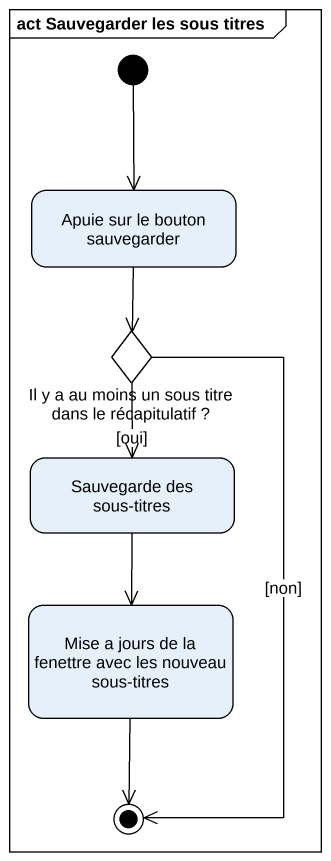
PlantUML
@startuml
mainframe act Sauvegarder les sous titres
hide empty description
state "Apuie sur le bouton sauvegarder" as Apuie_sur_le_bouton
state "Il y a au moins un sous titre dans le récapitulatif ?" as Il_y_a_au_moins_un_sous <<choice>>
state "Sauvegarde des sous-titres" as Sauvegarde_des_sous_titres
state "Mise a jours de la fenettre avec les nouveau sous-titres" as Mise_a_jours_de_la_fenettre
[*] --> Apuie_sur_le_bouton
Apuie_sur_le_bouton --> Il_y_a_au_moins_un_sous
Il_y_a_au_moins_un_sous --> Sauvegarde_des_sous_titres : [oui]
Sauvegarde_des_sous_titres --> Mise_a_jours_de_la_fenettre
Il_y_a_au_moins_un_sous --> [*] : [non]
Mise_a_jours_de_la_fenettre --> [*]
@enduml
